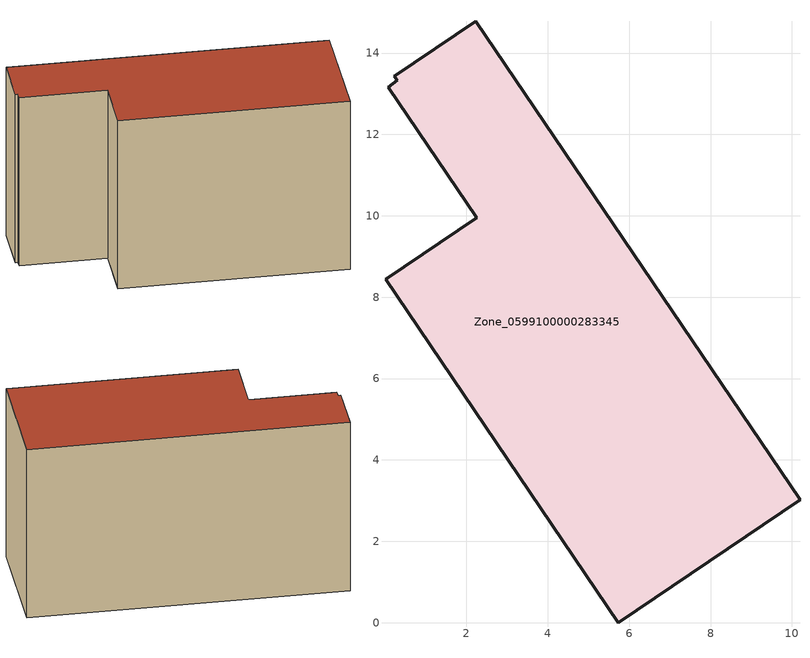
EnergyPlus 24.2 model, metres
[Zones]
Zone_0599100000283345
 floor ground (C_G): 0.23,13.43 2.23,14.78 10.2,3.02 5.73,0 0.01,8.44 2.25,9.95 0.07,13.16 0.3,13.33 z0
 wall outside (C_F): 5.73,0 10.2,3.02 2.23,14.78 0.23,13.43 0.3,13.33 0.07,13.16 2.25,9.95 0.01,8.44 5.73,0 z0:8.37
 roof outside (C_R): 2.23,14.78 0.23,13.43 0.3,13.33 0.07,13.16 2.25,9.95 0.01,8.44 5.73,0 10.2,3.02 z8.37
[BUILDING]
Pand.0599100000283345: North Axis=0; Terrain=City; Loads Convergence Tolerance Value=0.04; Temperature Convergence Tolerance Value=0.4; Solar Distribution=FullExterior; Maximum Number of Warmup Days=25; Minimum Number of Warmup Days=1
[Site:Location]
Rotterdam.The.Hague.AP_ZH_NLD Design_Conditions: Latitude=51.96; Longitude=4.45; Time Zone=1; Elevation=-4.5
[SITE:GROUNDTEMPERATURE:BUILDINGSURFACE]
18, 18, 18, 18, 18, 18, 18, 18, 18, 18, 18, 18
[MATERIAL] Thermal Absorptance=0.9; Solar Absorptance=0.7; Visible Absorptance=0.7
Name | Roughness | Thickness | Conductivity | Density | Specific Heat
G.TI.1975-1991 | MediumSmooth | 0.15 | 0.288461 | 540 | 1210
F.TI.1975-1991 | Rough | 0.3 | 0.230769 | 1920 | 840
R.TI.1975-1991 | MediumRough | 0.2 | 0.153846 | 1500 | 1000
[CONSTRUCTION]
C_G: G.TI.1975-1991
C_F: F.TI.1975-1991
C_R: R.TI.1975-1991
[ZONE]
Zone_0599100000283345: Type=1; Multiplier=1; Ceiling Height=Autocalculate; Volume=Autocalculate; Floor Area=autocalculate; Part of Total Floor Area=Yes
[ZONEINFILTRATION:DESIGNFLOWRATE]
Infil_Zone_0599100000283345: Zone or ZoneList or Space or SpaceList=Zone_0599100000283345; Schedule=AlwaysOn; Design Flow Rate Calculation Method=Flow/Area; Flow Rate per Floor Area=0.003; Constant Term Coefficient=1; Temperature Term Coefficient=0; Velocity Term Coefficient=0; Velocity Squared Term Coefficient=0
[HVACTEMPLATE:ZONE:IDEALLOADSAIRSYSTEM]
Zone_0599100000283345: Maximum Heating Supply Air Temperature=50; Minimum Cooling Supply Air Temperature=13; Maximum Heating Supply Air Humidity Ratio=0.0156; Minimum Cooling Supply Air Humidity Ratio=0.0077; Heating Limit=NoLimit; Cooling Limit=NoLimit; Dehumidification Control Type=ConstantSensibleHeatRatio; Cooling Sensible Heat Ratio=0.7; Dehumidification Setpoint=60; Humidification Control Type=None; Humidification Setpoint=30; Outdoor Air Method=None; Outdoor Air Flow Rate per Person=0.00944; Outdoor Air Flow Rate per Zone Floor Area=0; Outdoor Air Flow Rate per Zone=0; Demand Controlled Ventilation Type=None; Outdoor Air Economizer Type=NoEconomizer; Heat Recovery Type=None; Sensible Heat Recovery Effectiveness=0.7; Latent Heat Recovery Effectiveness=0.65
[ZONECONTROL:THERMOSTAT]
ThermostatControl_Zone_0599100000283345: Zone or ZoneList=Zone_0599100000283345; Control Type Schedule=DualSetpointControlType; Control 1=Thermostat_Zone_0599100000283345; Temperature Difference Between Cutout And Setpoint=0
[THERMOSTATSETPOINT:DUALSETPOINT]
Thermostat_Zone_0599100000283345: Heating Setpoint Temperature Schedule=HeatingSetpoint_Zone_0599100000283345; Cooling Setpoint Temperature Schedule=CoolingSetpoint_Zone_0599100000283345
[SCHEDULE:COMPACT]
HeatingSetpoint_Zone_0599100000283345: Through: 12/31, For: AllDays, Until: 24:00, 21
CoolingSetpoint_Zone_0599100000283345: Through: 12/31, For: AllDays, Until: 24:00, 24
DualSetpointControlType: Through: 12/31, For: AllDays, Until: 24:00, 4
AlwaysOn: Through: 12/31, For: AllDays, Until: 24:00, 1
